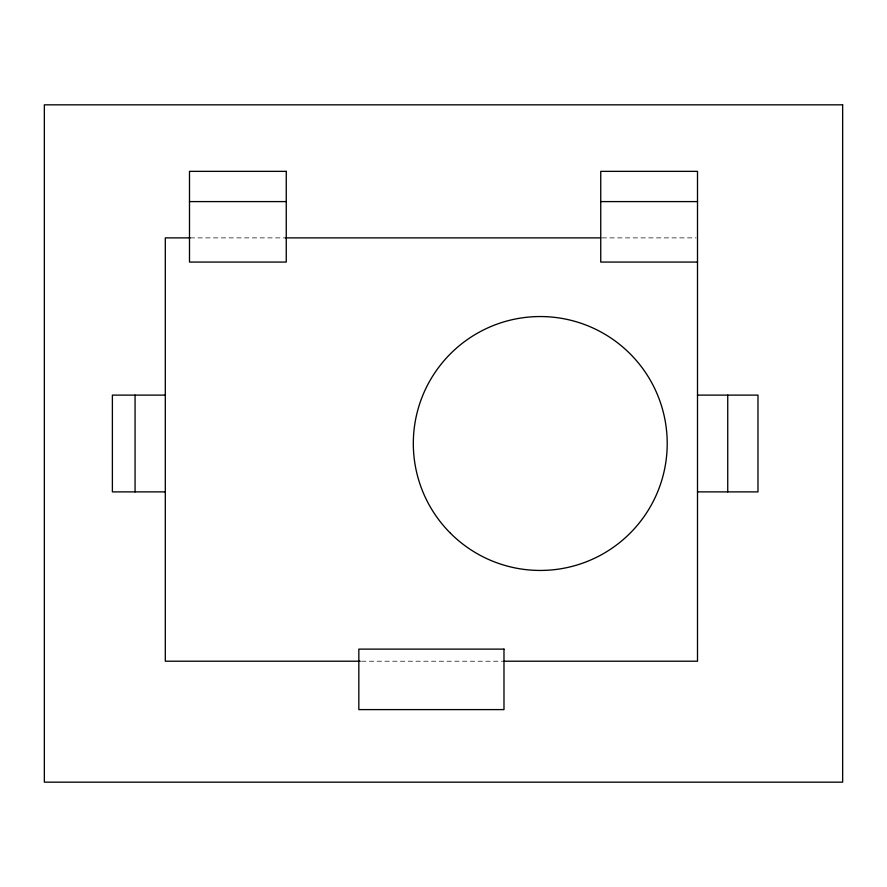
<?xml version="1.0" encoding="UTF-8"?>
<svg xmlns="http://www.w3.org/2000/svg" width="887" height="887" viewBox="0 0 887 887"><rect width="100%" height="100%" fill="white"/><g stroke="black" fill="none" stroke-linecap="round" stroke-linejoin="round"><path stroke-width="0.67" stroke-dasharray="4.43 3.33" d="M190.184 237.882L285.57 237.882M602.118 237.882L696.118 237.882M361.597 661.214L502.596 661.214"/><path stroke-width="1.33" d="M189.496 201.593L286.257 201.593M600.743 201.593L697.504 201.593M190.184 237.882L165.304 237.882L165.304 661.214L360.211 661.214M285.57 237.882L600.743 237.882M697.504 262.064L600.743 262.064L600.743 171.357L697.504 171.357L697.504 661.214L503.982 661.214M165.304 395.114L112.383 395.114L112.383 491.886L165.304 491.886M697.504 395.114L757.986 395.114L757.986 491.886L697.504 491.886M727.739 395.114L727.739 491.886M135.068 395.114L135.068 491.886M842.65 104.832L44.35 104.832L44.35 782.168L842.65 782.168L842.65 104.832M286.257 171.357L189.496 171.357L189.496 262.064L286.257 262.064L286.257 171.357M503.982 649.118L358.836 649.118L358.836 709.6L503.982 709.6L503.982 649.118M450.496 533.264A126.952 126.952 0 0 0 662.888 476.352A126.952 126.952 0 0 0 507.408 320.872A126.952 126.952 0 0 0 450.496 533.264"/></g></svg>
